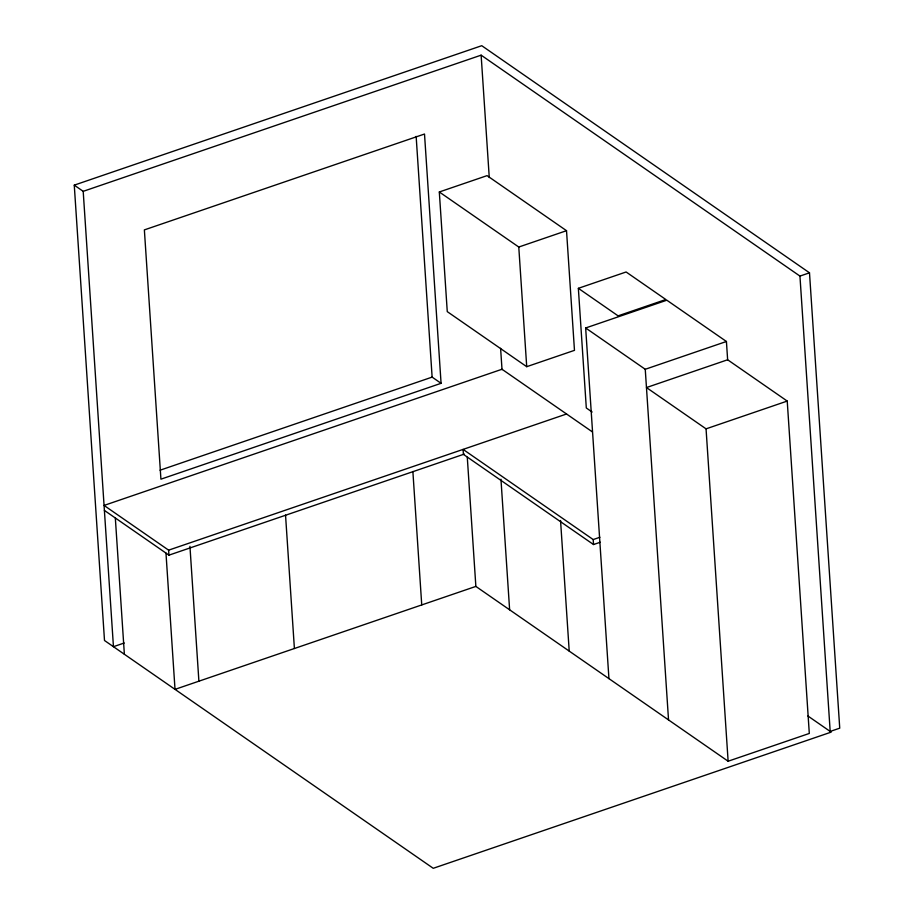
<?xml version="1.0" encoding="UTF-8"?>
<svg xmlns="http://www.w3.org/2000/svg" width="914" height="914" viewBox="0 0 914 914"><rect width="100%" height="100%" fill="white"/><g stroke="black" fill="none" stroke-linecap="round" stroke-linejoin="round"><path stroke-width="1.37" d="M74.263 185.142L481.747 45.7L809.496 272.818L839.738 728.172L830.186 731.44L799.944 276.085L481.13 55.16L83.197 191.334L74.263 185.142L104.504 640.497L433.247 868.3L831.18 732.125L807.919 716.005M439.314 191.974L487.071 175.637L566.52 230.694L574.472 350.348L526.715 366.685L447.266 311.628L439.314 191.974L518.775 247.031L526.715 366.685M518.775 247.031L566.52 230.694M578.356 288.321L626.113 271.984L665.838 299.518L618.093 315.856L578.356 288.321L586.308 407.975L592.146 412.031M160.064 470.207L432.128 377.116L441.074 383.309L160.921 479.176L144.366 229.894L424.507 134.027L441.074 383.309M608.941 678.634L585.657 327.977L666.832 300.203L726.424 341.493L727.635 359.773L787.228 401.075L809.301 733.451L728.127 761.225L475.863 586.411L467.283 457.24M799.944 276.085L809.496 272.818M585.657 327.977L645.25 369.279L726.424 341.493M592.341 431.865L501.992 369.256L104.059 505.431L168.622 550.159L566.554 413.996M727.635 359.773L646.461 387.559L706.054 428.849L728.127 761.225M104.39 510.412L168.953 555.152L464.369 454.064M706.054 428.849L787.228 401.075M124.235 642.999L113.45 646.689L83.197 191.334M600.247 542.242L593.529 544.538L463.421 454.384L463.09 449.402L593.197 539.557L599.915 537.261M475.863 586.411L175.02 689.362L165.971 553.084M645.25 369.279L668.534 719.935M593.197 539.557L593.529 544.538M560.545 520.512L569.216 651.111M481.13 55.16L489.264 177.545M500.598 348.303L502.026 369.644M500.952 479.222L509.624 609.809M416.144 136.38L432.128 377.116M412.877 471.498L421.742 604.931M285.534 515.073L294.399 648.506M189.941 546.332L198.898 681.193M168.622 550.159L168.953 555.152M115.324 517.987L124.373 654.253"/></g></svg>
